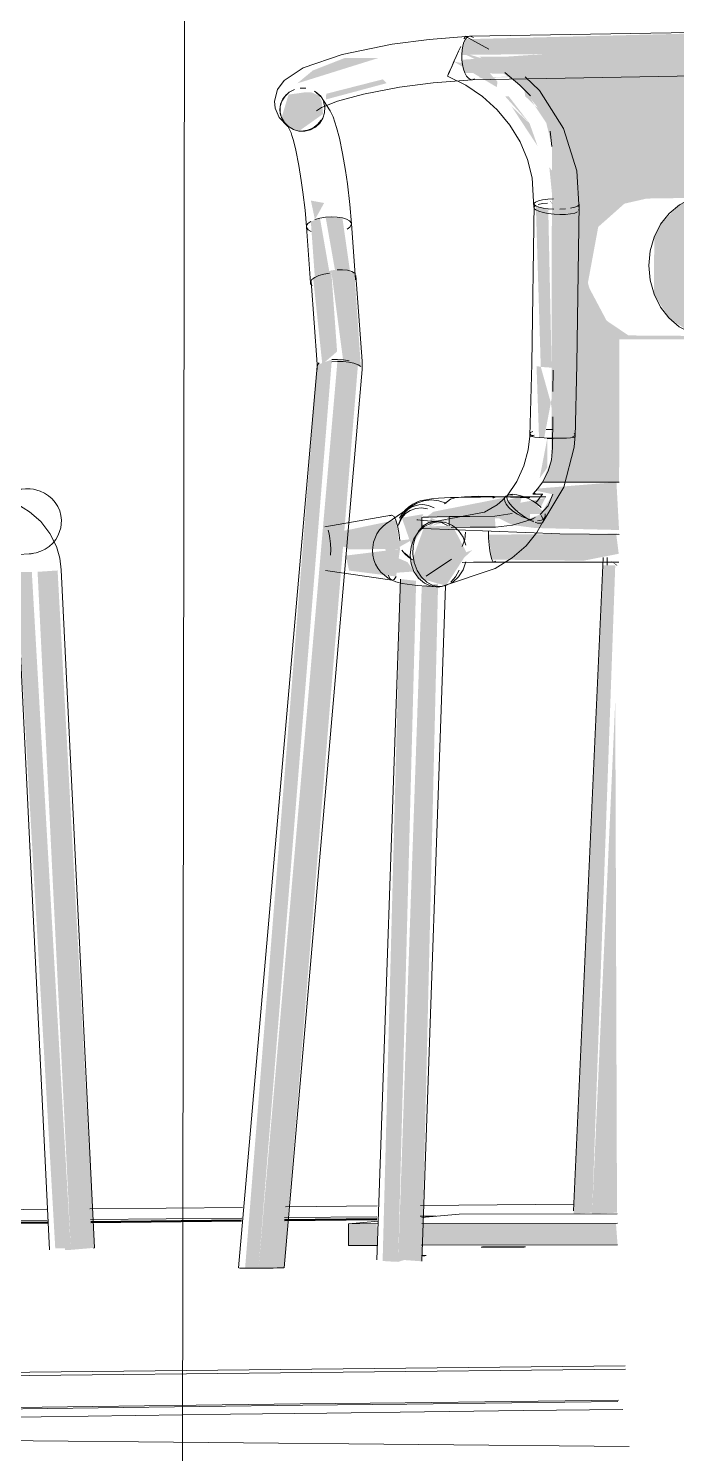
# Model space of a CAD drawing. Header units: inches. Extents: x 31213 to 31218, y -65 to 66.
# Drawn here: x 31215.92945 to 31215.93224, y -64.91006 to -64.90393 of the extents above; entities that cross this region are included whole.
import ezdxf

# ---------------------------------------------------------------- set-up
doc = ezdxf.new("R2010")
doc.units = ezdxf.units.IN
doc.header["$MEASUREMENT"] = 0
doc.linetypes.add('Dash 1_16_', pattern=[0.12499999999999999, 0.06249999999999999, -0.06249999999999999])
doc.linetypes.add('Hidden', pattern=[0.28125, 0.1875, -0.09374999999999999])
for name, color, linetype, lineweight in [('A-FLOR-CLRS', 90, 'Dash 1_16_', 9), ('A-FLOR-HRAL', 11, 'Continuous', 9), ('A-FLOR-OTLN', 90, 'Continuous', 9), ('A-GLAZ-CURT', 52, 'Continuous', 9), ('A-PROP-SBCK', 71, 'Hidden', 50), ('A-WALL-PATT', 111, 'Continuous', 13), ('I-FURN', 30, 'Continuous', 9), ('L-SITE-WALL', 31, 'Continuous', 13)]:
    doc.layers.add(name, color=color, linetype=linetype, lineweight=lineweight)

# ---------------------------------------------------------------- blocks, each defined once
blk = doc.blocks.new('FP_64-Looking South East')
at = {"layer": 'A-WALL-PATT', "lineweight": 9}
for p, q in [((-6208.630146568164, -64.90901281203074), (-6208.629944627706, -64.9090107816946)), ((-6208.629758794855, -64.90900891330658), (-6208.629101349829, -64.90900230326719)), ((-6208.628917290448, -64.90900045270982), (-6208.628522117773, -64.90899647959142)), ((-6208.628335577841, -64.90899460409429), (-6208.627675911011, -64.90898797171658))]:
    blk.add_line(p, q, dxfattribs=at)
blk = doc.blocks.new('FP_70-Looking South East')
at = {"layer": 'A-WALL-PATT', "lineweight": 9}
blk.add_line((-6208.629365772715, -64.91428649574162), (-6208.629227375474, -64.80991986206212), dxfattribs=at)

msp = doc.modelspace()

# ---------------------------------------------------------------- hatches: boundary and pattern name
at = {"layer": 'A-FLOR-HRAL'}
msp.add_hatch(color=256, dxfattribs=at).paths.add_polyline_path([(31215.93240757388, -64.90525146051279), (31215.9325109745, -64.9052131962961), (31215.93259185274, -64.90512942586311), (31215.93261924759, -64.90507475492464), (31215.93261957189, -64.90482834466135), (31215.93255582027, -64.90472606313482), (31215.93244544535, -64.90465840902962), (31215.93235374054, -64.90464873167306), (31215.93225036484, -64.904687035385), (31215.93216952854, -64.90477081088231), (31215.93214215228, -64.90482546931682), (31215.93214182765, -64.90507179032754), (31215.93220553913, -64.90517405679887), (31215.93229953587, -64.90523761193919), (31215.93235294715, -64.90525111392273)], flags=0)
at = {"layer": 'I-FURN', "lineweight": 5}
for points in [[(31215.93131383102, -64.90404155863276), (31215.93289098039, -64.90402584868637), (31215.93342545322, -64.9040193597294), (31215.93341971049, -64.90397217528572), (31215.93247069467, -64.9039453667476), (31215.93133012374, -64.9039740268835), (31215.93131522301, -64.90402124209382)], [(31215.93134282687, -64.90414237629041), (31215.93342286524, -64.90408128385172), (31215.933425537, -64.9040396695822), (31215.9318268361, -64.904026798725), (31215.9313144208, -64.90406256553013), (31215.93132731144, -64.90411915716264), (31215.93168648437, -64.90412687847129)], [(31215.93060605915, -64.9041642969018), (31215.93095700174, -64.9040544961698), (31215.93081108137, -64.90405462670951), (31215.93067292609, -64.90410879186078)], [(31215.9307299816, -64.9042332943719), (31215.93099029865, -64.90416341505203), (31215.93097488092, -64.9041466381428), (31215.93073069312, -64.9042090245428)], [(31215.93061354434, -64.90436955015089), (31215.93071717403, -64.90429580986698), (31215.93071119923, -64.90424043819691), (31215.93069867832, -64.90421621503606), (31215.93066847246, -64.90420342999923), (31215.93063734009, -64.90420302875962), (31215.93056866786, -64.90421248762233), (31215.9305385367, -64.90431168201775), (31215.93056791659, -64.90435044674533)], [(31215.93164051728, -64.90443441904172), (31215.93160605582, -64.90433682234087), (31215.93152817975, -64.90426310404398)], [(31215.93068222324, -64.90475065647506), (31215.93072181967, -64.90467901110101), (31215.93066483422, -64.90466873008731)], [(31215.93170080221, -64.90538783457899), (31215.9316863174, -64.90470398453907), (31215.93163296985, -64.90469182915912), (31215.93165402873, -64.9053842346517), (31215.93167619359, -64.90538650158055)], [(31215.93170527274, -64.9046826538923), (31215.93169077257, -64.90466679378464), (31215.93170225068, -64.90468147953742)], [(31215.9317261772, -64.90538814278638), (31215.93179004615, -64.90538306179643), (31215.93178253364, -64.90470137534052), (31215.93171092506, -64.90470555516265), (31215.93170080221, -64.90538783457899)], [(31215.93068175345, -64.90499948890606), (31215.93074537417, -64.90498159410511), (31215.93070392351, -64.90474458566307), (31215.93066463148, -64.90475837687407)], [(31215.93083555457, -64.90498939815437), (31215.93080022806, -64.90474286697525), (31215.93072823033, -64.90474024289742), (31215.93077067892, -64.90497993395938), (31215.9308173599, -64.90498397374024)], [(31215.9307135001, -64.90537361879338), (31215.93077755262, -64.9053185493294), (31215.93075227035, -64.90496906252747), (31215.93067428005, -64.90499930896983), (31215.93071266136, -64.90536126728688)], [(31215.93087966285, -64.90538330572451), (31215.93085229666, -64.9049806220895), (31215.93077742168, -64.90496642247614), (31215.93075227035, -64.90496906252747), (31215.93080423921, -64.90536117241729), (31215.93086758969, -64.90537525558335)], [(31215.9304182512, -64.90926388142586), (31215.93043951557, -64.90926387100194), (31215.93075499824, -64.90535260340708), (31215.93069289269, -64.90537603625928), (31215.93038169578, -64.90926374637075), (31215.93039865024, -64.90926383917558)], [(31215.93043951557, -64.90926387100194), (31215.93054831259, -64.90926266705833), (31215.9308675409, -64.90537308274514), (31215.9307796737, -64.90535218613083), (31215.93059149179, -64.90751620414233)], [(31215.93166870797, -64.90568987424531), (31215.93169747365, -64.90553897944248), (31215.93165402873, -64.9053842346517), (31215.93163581842, -64.90538118832536), (31215.93164652292, -64.90568844781811)], [(31215.93174308079, -64.90569161462896), (31215.93178246116, -64.90569034589333), (31215.93177237344, -64.90538567216069), (31215.9317261772, -64.90538814278638), (31215.93169747365, -64.90553897944248), (31215.93171869039, -64.90569151351575)], [(31215.93199096111, -64.90608677309021), (31215.93197974819, -64.90588069392243), (31215.93164166801, -64.90590812108313), (31215.93163339849, -64.9059173491195), (31215.93170661792, -64.90593296507612), (31215.93165209644, -64.90601973509042), (31215.93153186626, -64.90606542369018), (31215.93162909044, -64.90607808789632), (31215.9319796352, -64.90608650125908)], [(31215.93081716054, -64.90617015367539), (31215.93104832401, -64.90616813365943), (31215.93103089146, -64.90604372444997), (31215.93074321523, -64.9061034403272), (31215.93074922676, -64.90614637732924), (31215.93081788791, -64.90616180056837)], [(31215.93109535918, -64.90615690581822), (31215.93110747077, -64.90614075429065), (31215.9311513582, -64.90607187523744), (31215.93113886493, -64.90604573398807), (31215.93114802868, -64.90601849991238), (31215.9310561307, -64.90603403375744), (31215.93109706448, -64.90615208507992)], [(31215.93124593552, -64.90632625158105), (31215.93133614324, -64.90618761554359), (31215.93127470883, -64.90606790041315), (31215.93115248733, -64.90607182381805), (31215.93109596567, -64.90623171975348), (31215.93112777547, -64.90629369400747)], [(31215.93099517356, -64.9061883233126), (31215.9311078863, -64.90612469511004), (31215.93096934431, -64.90614070688225)], [(31215.93199075181, -64.9061017797161), (31215.93197946464, -64.90610013113893), (31215.93197944805, -64.90610130926042)], [(31215.9310315564, -64.9062869813821), (31215.93104832401, -64.90616813365943), (31215.93081482581, -64.90619692565039), (31215.93082921652, -64.90626139854386), (31215.93087942785, -64.90626774701171)], [(31215.93101551418, -64.906271781938), (31215.93110827014, -64.90626521762451), (31215.93108100168, -64.90622527694593), (31215.93099517356, -64.9061883233126), (31215.93096958261, -64.90622783669512)], [(31215.92963181387, -64.90918525233532), (31215.9297334812, -64.9091765253549), (31215.92957480527, -64.90626083675576), (31215.92948867437, -64.90626671185981), (31215.92954996498, -64.907516395757)], [(31215.93179514638, -64.90903082657142), (31215.93187517717, -64.90902515003796), (31215.93197463552, -64.9062387755189), (31215.93192126776, -64.9062391299151), (31215.93179540275, -64.90902515170336)], [(31215.93198478784, -64.90623912043391), (31215.93195472483, -64.90621915901026), (31215.93197966475, -64.90623897147312)], [(31215.92960704626, -64.9091862856582), (31215.92963181387, -64.90918525233532), (31215.92946390417, -64.90626774046783), (31215.92939757539, -64.90626724439062), (31215.92956473111, -64.90917845902584), (31215.92960660995, -64.90917861007142)], [(31215.93104041618, -64.90923692254448), (31215.93111780605, -64.9063052694443), (31215.93105122195, -64.90629806035685), (31215.93097353203, -64.90923320553182), (31215.93101554278, -64.90923594963307)], [(31215.93104041618, -64.90923692254448), (31215.93106601958, -64.90922905252386), (31215.93114257258, -64.9092346836399), (31215.93121226677, -64.90631736974011), (31215.93114198134, -64.90632630682737), (31215.93107972139, -64.90811052884254)], [(31215.9318749263, -64.90903070346445), (31215.93198211507, -64.9090251524658), (31215.93197465259, -64.90682308460254), (31215.93187517717, -64.90902515003796)]]:
    msp.add_hatch(color=256, dxfattribs=at).paths.add_polyline_path(points, flags=0)
h = msp.add_hatch(color=256, dxfattribs=at)
h.paths.add_polyline_path([(31215.9317364442, -64.90472859626334), (31215.93174498615, -64.90459492203813), (31215.9316908746, -64.90452516585016), (31215.93171111252, -64.90472737460102)], flags=0)
h.paths.add_polyline_path([(31215.9317607673, -64.90472812868813), (31215.931782424, -64.90472600379866), (31215.93175827359, -64.9045359047357)], flags=0)
h.paths.add_polyline_path([(31215.93174498615, -64.90459492203813), (31215.93175827359, -64.9045359047357), (31215.93170352258, -64.90443575175784)], flags=0)
h.paths.add_polyline_path([(31215.9317383836, -64.90442631944507), (31215.93168143366, -64.90429702219635), (31215.93162879876, -64.90426053408012)], flags=0)
h.paths.add_polyline_path([(31215.93147509555, -64.90410936760306), (31215.93146575375, -64.90407686176236), (31215.93130024881, -64.90402585884677)], flags=0)
h.paths.add_polyline_path([(31215.93146473249, -64.90418029996945), (31215.93146797616, -64.90415652055226), (31215.93140970723, -64.90409424791224), (31215.93128037019, -64.90407052598535)], flags=0)
h.paths.add_polyline_path([(31215.93160605582, -64.90433682234087), (31215.93151601272, -64.90421967931492), (31215.93150028787, -64.90421967925519)], flags=0)
h.paths.add_polyline_path([(31215.93168143366, -64.90429702219635), (31215.93169331139, -64.90428007457568), (31215.93162428967, -64.90421968061838)], flags=0)
h.paths.add_polyline_path([(31215.93162879876, -64.90426053408012), (31215.9315822319, -64.90418263705368), (31215.93158725906, -64.90421967993849)], flags=0)
h = msp.add_hatch(color=256, dxfattribs=at)
h.paths.add_polyline_path([(31215.9319913464, -64.90588071230714), (31215.93199219187, -64.90526604772074), (31215.93273642459, -64.90526405435645), (31215.93273639125, -64.90588007654145), (31215.9331859006, -64.90586795024039), (31215.93314412138, -64.90573071216069), (31215.93312933038, -64.90525743580413), (31215.9320313746, -64.90524918377723), (31215.93193737583, -64.90518557340049), (31215.93186334411, -64.90504610902244), (31215.93185687761, -64.9050228621886), (31215.93190140199, -64.90478199476068), (31215.93201406002, -64.90468192773174), (31215.93210968293, -64.9046599630788), (31215.93310496679, -64.90464548559119), (31215.93311709653, -64.90430415574059), (31215.93321502294, -64.90416831810394), (31215.93338209614, -64.90404547536407), (31215.93298211856, -64.90404463976623), (31215.93139066011, -64.90404987643551), (31215.93156410732, -64.90417158345679), (31215.93167098659, -64.90430638300613), (31215.93170227286, -64.90443556163105), (31215.93169991419, -64.90578392689261), (31215.93166147295, -64.90588018941187), (31215.93197974819, -64.90588069392243)], flags=0)
h.paths.add_polyline_path([(31215.93235112495, -64.90508620298958), (31215.93237148739, -64.90493598844472), (31215.93235445586, -64.90505003229336), (31215.93235145065, -64.90508266616172)], flags=0)
h = msp.add_hatch(color=256, dxfattribs=at)
h.paths.add_polyline_path([(31215.93170866523, -64.9058814634077), (31215.93175327417, -64.90579886380633), (31215.93173224912, -64.9056940543629), (31215.93171036665, -64.90586794320164)], flags=0)
h.paths.add_polyline_path([(31215.9316488361, -64.90586432354799), (31215.93168277989, -64.9058177224084), (31215.93168195779, -64.9056930255086)], flags=0)
h = msp.add_hatch(color=256, dxfattribs=at)
h.paths.add_polyline_path([(31215.93155228229, -64.90601875839023), (31215.93163865952, -64.90598290986028), (31215.93166413499, -64.90596800627144), (31215.93167183332, -64.90595042971108), (31215.9315647682, -64.90596944414331), (31215.9315571001, -64.90599969580884)], flags=0)
h.paths.add_polyline_path([(31215.93160755294, -64.90604329666007), (31215.9316070896, -64.90601826956997), (31215.93153190563, -64.9059976636375), (31215.93149753924, -64.9059620526626), (31215.93149746311, -64.90594775403686), (31215.93119181753, -64.90600811206662), (31215.9311594907, -64.90603306364137), (31215.93155903772, -64.9060381272187)], flags=0)
h = msp.add_hatch(color=256, dxfattribs=at)
h.paths.add_polyline_path([(31215.93145803413, -64.90607406889035), (31215.93145803088, -64.90604195009455), (31215.93145745893, -64.90606548144737)], flags=0)
h.paths.add_polyline_path([(31215.9316566624, -64.90598287480745), (31215.93167429786, -64.90594747406794), (31215.93156287577, -64.90597641660248), (31215.93159390253, -64.90598176066919), (31215.93163815589, -64.90598254627236), (31215.93165076132, -64.90598277004898)], flags=0)
h.paths.add_polyline_path([(31215.9315150393, -64.90598036065764), (31215.93150285542, -64.90596049906726), (31215.93149748362, -64.90598004900235)], flags=0)
h = msp.add_hatch(color=256, dxfattribs=at)
h.paths.add_polyline_path([(31215.9315532827, -64.90601871293792), (31215.93167321211, -64.90601764427221), (31215.93161879423, -64.90596093080077)], flags=0)
h.paths.add_polyline_path([(31215.9315532827, -64.90601871293792), (31215.93157353262, -64.90594039602014), (31215.93149886224, -64.90596199279315)], flags=0)
h = msp.add_hatch(color=256, dxfattribs=at)
h.paths.add_polyline_path([(31215.93114888456, -64.90604932360957), (31215.93112022721, -64.9060322667061), (31215.93114272077, -64.90604688177099)], flags=0)
h.paths.add_polyline_path([(31215.93117833314, -64.90607099760163), (31215.93120833592, -64.90604570729137), (31215.93118047141, -64.90603369571633), (31215.9311741382, -64.90606791015706)], flags=0)
h.paths.add_polyline_path([(31215.93118023444, -64.90607093667303), (31215.93125970446, -64.90604556828642), (31215.93122810037, -64.90604571161987), (31215.93118597296, -64.90606791250947)], flags=0)
h = msp.add_hatch(color=256, dxfattribs=at)
h.paths.add_polyline_path([(31215.93126040929, -64.90607621904714), (31215.93145927693, -64.90607401223258), (31215.93145613064, -64.9060270343364), (31215.93126047137, -64.90602923994626)], flags=0)
h.paths.add_polyline_path([(31215.93153186626, -64.90606542369018), (31215.93160802636, -64.90604327511195), (31215.93145613064, -64.9060270343364)], flags=0)
h = msp.add_hatch(color=256, dxfattribs=at)
h.paths.add_polyline_path([(31215.93183653318, -64.90621902691201), (31215.93198956822, -64.90618897938681), (31215.93197839715, -64.9061013573324), (31215.93142894765, -64.90610706518855), (31215.93144326645, -64.90621374468641), (31215.93162780582, -64.90621622335674)], flags=0)
h.paths.add_polyline_path([(31215.93276741986, -64.90621880182405), (31215.93362008957, -64.90619443658399), (31215.93361989152, -64.90616352338448), (31215.93273380902, -64.90618744426735), (31215.93273499842, -64.90621879496497)], flags=0)
h.paths.add_polyline_path([(31215.93198970482, -64.90610074736493), (31215.93197839729, -64.90609909601469), (31215.93197839722, -64.90610017996303)], flags=0)
h = msp.add_hatch(color=256, dxfattribs=at)
h.paths.add_polyline_path([(31215.9311223206, -64.90626051532769), (31215.93123601077, -64.90621622980606), (31215.93110983597, -64.90622681084005)], flags=0)
h.paths.add_polyline_path([(31215.93129303214, -64.90623459094698), (31215.93135928192, -64.90617349932849), (31215.93123601077, -64.90621622980606)], flags=0)
h = msp.add_hatch(color=256, dxfattribs=at)
h.paths.add_polyline_path([(31215.93082626422, -64.90916607309956), (31215.93095036822, -64.9091658825437), (31215.93094818072, -64.90907244470776), (31215.93082638787, -64.90907263029153)], flags=0)
h.paths.add_polyline_path([(31215.93114420057, -64.9091655849233), (31215.93198473567, -64.9091642943213), (31215.93197747447, -64.90907087630548), (31215.93114745946, -64.90907214105376)], flags=0)

# ---------------------------------------------------------------- linework, layer by layer
at = {"layer": 'A-FLOR-CLRS', "linetype": 'Continuous'}
for p, q in [((31215.93201746537, -64.90968473243416), (31215.90095992489, -64.91001503318391)), ((31215.91515447212, -64.9098640724343), (31215.93203459668, -64.91003245596028))]:
    msp.add_line(p, q, dxfattribs=at)
at = {"layer": 'A-FLOR-HRAL'}
for points in [[(31215.93264200893, -64.90495168795205, 0), (31215.93263637952, -64.90488867342009, 0), (31215.93261957187, -64.90482834466141, 0), (31215.9325923214, -64.90477333963672, 0), (31215.93255582025, -64.90472606313487, 0), (31215.93251166513, -64.9046885815328, 0), (31215.93246178712, -64.90466253245592, 0), (31215.93240836716, -64.9046490532928, 0), (31215.93235374055, -64.90464873167298, 0), (31215.93230029467, -64.90466158003971, 0), (31215.93225036485, -64.904687035385, 0), (31215.93220613218, -64.90472398411019, 0), (31215.93216952854, -64.90477081088218, 0), (31215.93214215229, -64.90482546931682, 0), (31215.93212519869, -64.9048855713858, 0), (31215.93211940793, -64.90494849164602, 0)], [(31215.93211940793, -64.90494849164602, 0), (31215.93212503275, -64.90501148175758, 0), (31215.93214182765, -64.90507179032745, 0), (31215.93216905943, -64.90512678288572, 0), (31215.93220553913, -64.90517405679896, 0), (31215.93224967381, -64.90521154613775, 0), (31215.93229953587, -64.90523761193913, 0), (31215.93235294715, -64.90525111392272, 0)]]:
    msp.add_polyline3d(points, dxfattribs=at)
at = {"layer": 'A-FLOR-OTLN'}
msp.add_line((31215.90095979472, -64.91002893992565), (31215.93201813287, -64.9096982807518), dxfattribs=at)
for points in [[(31215.92366603751, -64.90994598792624, 0), (31215.92403358875, -64.90993997388011, 0), (31215.92440661198, -64.90993399314122, 0), (31215.92478504986, -64.90992804646223, 0), (31215.92516884455, -64.9099221345895, 0), (31215.92555793764, -64.90991625826301, 0), (31215.92595227025, -64.90991041821587, 0), (31215.92635178296, -64.909904615175, 0), (31215.92675641589, -64.90989884986016, 0), (31215.92716610865, -64.90989312298477, 0), (31215.92758080039, -64.90988743525531, 0), (31215.92800042979, -64.90988178737152, 0), (31215.92842493508, -64.90987618002627, 0), (31215.92885425406, -64.90987061390554, 0), (31215.92928832406, -64.90986508968845, 0), (31215.92972708201, -64.90985960804709, 0), (31215.93017046442, -64.9098541696465, 0), (31215.9306184074, -64.9098487751446, 0), (31215.93107084666, -64.9098434251926, 0), (31215.9315277175, -64.9098381204342, 0), (31215.93198895488, -64.90983286150606, 0)], [(31215.92374676819, -64.90999747025867, 0), (31215.92406440218, -64.90999141103869, 0), (31215.92438792565, -64.90998537943996, 0), (31215.92471728409, -64.90997937628904, 0), (31215.92505242232, -64.9099734024062, 0), (31215.92539328452, -64.90996745860569, 0), (31215.92573981423, -64.9099615456949, 0), (31215.92609195436, -64.90995566447495, 0), (31215.9264496472, -64.9099498157405, 0), (31215.92681283446, -64.90994400027951, 0), (31215.92718145722, -64.90993821887302, 0), (31215.92755545602, -64.90993247229574, 0), (31215.92793477078, -64.90992676131525, 0), (31215.9283193409, -64.90992108669232, 0), (31215.92870910522, -64.90991544918082, 0), (31215.92910400202, -64.90990984952752, 0), (31215.9295039691, -64.9099042884723, 0), (31215.92990894369, -64.9098987667479, 0), (31215.93031886254, -64.9098932850797, 0), (31215.93073366191, -64.90988784418607, 0), (31215.93115327757, -64.90988244477812, 0), (31215.93157764481, -64.90987708755961, 0), (31215.93200669845, -64.90987177322677, 0)], [(31215.92376683135, -64.90995145673874, 0), (31215.9241288895, -64.90994544943531, 0), (31215.92449645131, -64.9099394748526, 0), (31215.92486945978, -64.90993353374954, 0), (31215.92524785735, -64.90992762687868, 0), (31215.92563158593, -64.90992175498607, 0), (31215.92602058691, -64.90991591881127, 0), (31215.92641480117, -64.90991011908713, 0), (31215.92681416906, -64.9099043565399, 0), (31215.92721863047, -64.90989863188918, 0), (31215.92762812477, -64.90989294584783, 0), (31215.92804259089, -64.90988729912178, 0), (31215.92846196729, -64.90988169241012, 0), (31215.92888619193, -64.90987612640534, 0), (31215.92931520239, -64.90987060179269, 0), (31215.92974893577, -64.90986511925061, 0), (31215.93018732875, -64.90985967945045, 0), (31215.93063031764, -64.90985428305653, 0), (31215.93107783826, -64.90984893072613, 0), (31215.93152982611, -64.90984362310937, 0), (31215.93198621626, -64.90983836084942, 0)]]:
    msp.add_polyline3d(points, dxfattribs=at)
at = {"layer": 'A-PROP-SBCK', "linetype": 'Continuous'}
for p, q in [((31215.92932892035, -64.90906950402855), (31215.92953121852, -64.90906746057948)), ((31215.92971726356, -64.90906558130614), (31215.93036672934, -64.90905902093914)), ((31215.93055084975, -64.90905716110692), (31215.93094880539, -64.9090531412877))]:
    msp.add_line(p, q, dxfattribs=at)
at = {"layer": 'I-FURN'}
for p, q in [((31215.93132387152, -64.90397289393607), (31215.93132786539, -64.90396397937802)), ((31215.93132786539, -64.90396397937802), (31215.93132934294, -64.90396072328996)), ((31215.93132941425, -64.90396071209226), (31215.93143034074, -64.90401731016773)), ((31215.93136396365, -64.90396740265042), (31215.93135518373, -64.90396211383771)), ((31215.93125402246, -64.9041300318228), (31215.93125254342, -64.9041332912516)), ((31215.93064356442, -64.9041845933369), (31215.93061839384, -64.90418426887967)), ((31215.93070653765, -64.90422117433884), (31215.93068919095, -64.90420369702282)), ((31215.93068922557, -64.90420437687929), (31215.93069307636, -64.90420947964144)), ((31215.93053375513, -64.90430179948511), (31215.93053096792, -64.90427785178763)), ((31215.93072446799, -64.90426610598999), (31215.93071856999, -64.90424246085625)), ((31215.93169382316, -64.90436959574781), (31215.93170227287, -64.90443556163106)), ((31215.93161490759, -64.90537134741155), (31215.93162511301, -64.90468297249612)), ((31215.9316251705, -64.90469598781651), (31215.93163118735, -64.90469015613182)), ((31215.93173630613, -64.90470563017807), (31215.93176073058, -64.90470420449718)), ((31215.93180931968, -64.9053742453014), (31215.93181956932, -64.90468424627348)), ((31215.93181756819, -64.90470526777338), (31215.93181812997, -64.90471163267586)), ((31215.93181883799, -64.90468678959289), (31215.93181848332, -64.9046810021108)), ((31215.93064561119, -64.90478157603384), (31215.93064663461, -64.90478583311618)), ((31215.93066281541, -64.90502286689673), (31215.9306457028, -64.90478186060115)), ((31215.93083940773, -64.90476815075561), (31215.93083838642, -64.90476389942121)), ((31215.93083945841, -64.90476786022545), (31215.93085663331, -64.90500952703896)), ((31215.93066377099, -64.90502717349884), (31215.9306707359, -64.90503575614966)), ((31215.93035386412, -64.90926314064903), (31215.93069157911, -64.90538092949761)), ((31215.93088518738, -64.90539604187808), (31215.93054911341, -64.90926251375967)), ((31215.93077888702, -64.90536090303934), (31215.93075421902, -64.90536300867797)), ((31215.93077967372, -64.90535218613071), (31215.93075499823, -64.90535260340714)), ((31215.93088510113, -64.90539608440065), (31215.93088478195, -64.90539165898625)), ((31215.93088485696, -64.90540134308667), (31215.93088555228, -64.90539220369403)), ((31215.93160724606, -64.90568188037727), (31215.9316149076, -64.90537134741147)), ((31215.93170709197, -64.90539911564439), (31215.93170668559, -64.90549033748368)), ((31215.93180160622, -64.90568668916373), (31215.93180931968, -64.90537424530145)), ((31215.93170606369, -64.90559929302627), (31215.93170511717, -64.90573242512822)), ((31215.93161958574, -64.90566212835373), (31215.93161043591, -64.90566681408434)), ((31215.93170256268, -64.90565372490256), (31215.9316774991, -64.90565390030574)), ((31215.93168195778, -64.90569302550864), (31215.93170718232, -64.90569423012917)), ((31215.93179016181, -64.90568582410992), (31215.93179930817, -64.90568113793543)), ((31215.93180047753, -64.90568562941662), (31215.93180091237, -64.90568745385394)), ((31215.93166147296, -64.90588018941182), (31215.93199130227, -64.90588075358535)), ((31215.93145307181, -64.90594462895648), (31215.93144769836, -64.90594951107448)), ((31215.93145408563, -64.90594450293992), (31215.93145307181, -64.90594462895648)), ((31215.93145836584, -64.90594681302399), (31215.93145409495, -64.90594450295107)), ((31215.93167597487, -64.90594424568279), (31215.93145416661, -64.90594449928079)), ((31215.93160747052, -64.9059487250072), (31215.93152409418, -64.90594502199797)), ((31215.93161933405, -64.90593304376743), (31215.93162529932, -64.90593265971818)), ((31215.93161933405, -64.90593304376743), (31215.93166296982, -64.9059330047199)), ((31215.93162529932, -64.90593265971818), (31215.9316293528, -64.90592853407657)), ((31215.93164360786, -64.90593264362505), (31215.93162529932, -64.90593265971818)), ((31215.93099408481, -64.90605617468482), (31215.93110084388, -64.90598335704186)), ((31215.93116593704, -64.90599582192814), (31215.93114093933, -64.90599196473224)), ((31215.93145613065, -64.90602703433629), (31215.93153094722, -64.90601546200801)), ((31215.93072521544, -64.90607340842658), (31215.93101099639, -64.90602215449083)), ((31215.93100490468, -64.90602548537441), (31215.93101374167, -64.9060221354341)), ((31215.93114267048, -64.90607940483508), (31215.93114273252, -64.9060324704767)), ((31215.93126041967, -64.90606835972146), (31215.93126047137, -64.90602923994622)), ((31215.93163053283, -64.90603346784073), (31215.93160802636, -64.90604327511194)), ((31215.93114245715, -64.90607941661489), (31215.93114260171, -64.90607949961282)), ((31215.92915830708, -64.90620840158162), (31215.92945305717, -64.90618920108598)), ((31215.93074935959, -64.90619484985723), (31215.93075006948, -64.9061707399489)), ((31215.93106976984, -64.9061864913816), (31215.93109310516, -64.90620848182292)), ((31215.9295905747, -64.90625803104948), (31215.92973369063, -64.90917629013688)), ((31215.93101472519, -64.9063030266085), (31215.93072770123, -64.90626067822348)), ((31215.93126941545, -64.90621172389983), (31215.93116140925, -64.90628588105791)), ((31215.9314528133, -64.90622520247801), (31215.93145383546, -64.90622507507383)), ((31215.93198955039, -64.90622456638178), (31215.93145289425, -64.90622519874967)), ((31215.93145383546, -64.90622507507383), (31215.93145909174, -64.90622027132144)), ((31215.93179544184, -64.90901669282032), (31215.93192091311, -64.90623938740258)), ((31215.93192318474, -64.90620537760141), (31215.93192091312, -64.90623938740269)), ((31215.93193994836, -64.90623837485681), (31215.93193954758, -64.90620567225803)), ((31215.92954063548, -64.90918583990921), (31215.92939749522, -64.9062674610875)), ((31215.93094888768, -64.90922884762047), (31215.93105113964, -64.90629833517198)), ((31215.93124427091, -64.90632630655081), (31215.93114278579, -64.90923439105795)), ((31215.93123039111, -64.9063283921377), (31215.93121665643, -64.90632977091333)), ((31215.93082626422, -64.90916607309951), (31215.93082638786, -64.90907263029152)), ((31215.9309558906, -64.90906146127563), (31215.93082638786, -64.90907263029152)), ((31215.93082638786, -64.90907263029152), (31215.93095602995, -64.9090724327474)), ((31215.93130290122, -64.90903153320451), (31215.93114239212, -64.90904537637675)), ((31215.93114280843, -64.90907214814084), (31215.93198485886, -64.90907086505344)), ((31215.93198287804, -64.90903050051303), (31215.93130290122, -64.90903153320451)), ((31215.9297334812, -64.9091765253549), (31215.92972883098, -64.90917776291441)), ((31215.93095250276, -64.90916587926625), (31215.93082626422, -64.90916607309951)), ((31215.93198473566, -64.9091642943214), (31215.93113954956, -64.90916559206474)), ((31215.93054831259, -64.90926266705824), (31215.93054853017, -64.90926243979015))]:
    msp.add_line(p, q, dxfattribs=at)
for points in [[(31215.93101392383, -64.90399551679717, 0), (31215.93117380136, -64.90397494775706, 0), (31215.93134862445, -64.90396118833377, 0)], [(31215.93135518373, -64.90396211383771, 0), (31215.93134632997, -64.90396147368884, 0), (31215.93133783599, -64.90396551018046, 0), (31215.93133012374, -64.90397402688343, 0), (31215.93132357828, -64.90398660247861, 0), (31215.93131852718, -64.90400260858357, 0), (31215.93131522301, -64.90402124209373, 0), (31215.93131383101, -64.90404155863273, 0)], [(31215.9313293482, -64.90396071509048, 0), (31215.93132820364, -64.90396334723526, 0), (31215.93132452528, -64.90397167207804, 0)], [(31215.93134896137, -64.90396117179777, 0), (31215.93247545561, -64.90394181028793, 0), (31215.93341103601, -64.90395933867326, 0)], [(31215.93054941466, -64.90415175564034, 0), (31215.93063090286, -64.90409711355979, 0), (31215.9307988316, -64.9040392682651, 0), (31215.93101392459, -64.90399551676705, 0)], [(31215.93128037019, -64.90407052598528, 0), (31215.93129028716, -64.90404823420369, 0), (31215.93130024882, -64.90402585884664, 0), (31215.93130957616, -64.90400492507607, 0)], [(31215.93131383101, -64.90404155863273, 0), (31215.93131442081, -64.90406256553004, 0), (31215.93131696458, -64.90408317867669, 0), (31215.93132133432, -64.90410236307602, 0), (31215.93132731145, -64.90411915716255, 0), (31215.93133459709, -64.90413272032332, 0), (31215.93134282687, -64.90414237629034, 0), (31215.9313515738, -64.90414764213013, 0)], [(31215.93125253807, -64.90413329962826, 0), (31215.9312536813, -64.90413067049235, 0), (31215.93125735868, -64.90412234782724, 0), (31215.93126332507, -64.90410889021449, 0), (31215.93127117388, -64.90409121470968, 0), (31215.93128037019, -64.90407052598528, 0)], [(31215.93128163947, -64.90406815135401, 0), (31215.93127231309, -64.9040890829469, 0), (31215.93126425608, -64.90410714772584, 0), (31215.93125801747, -64.90412111466449, 0), (31215.93125402246, -64.9041300318228, 0)], [(31215.9305493918, -64.90415175654636, 0), (31215.93052099286, -64.90419052230632, 0), (31215.93050851436, -64.90424112352993, 0)], [(31215.93104582504, -64.90418048468393, 0), (31215.93119086289, -64.90416180733784, 0), (31215.93135828664, -64.90414855923375, 0)], [(31215.93125260372, -64.90413329744551, 0), (31215.93133102249, -64.90417203699275, 0), (31215.93140289271, -64.90422082376537, 0), (31215.93146665388, -64.90427855461645, 0), (31215.93152095935, -64.90434392137128, 0), (31215.9315647094, -64.9044154579304, 0), (31215.93159706989, -64.90449159099617, 0), (31215.93161747666, -64.90457068966589, 0), (31215.93162467642, -64.90469820961528, 0)], [(31215.9313515738, -64.90414764213013, 0), (31215.93136044567, -64.9041482771799, 0), (31215.93136897038, -64.90414423013775, 0)], [(31215.93135793487, -64.90414857646225, 0), (31215.93248171373, -64.90412944534226, 0), (31215.9334017365, -64.90414673024401, 0)], [(31215.93149966362, -64.90411737756888, 0), (31215.93156410731, -64.90417158345679, 0), (31215.93160948169, -64.9042184546564, 0)], [(31215.93158626573, -64.90413598556869, 0), (31215.93164850949, -64.90419465020352, 0), (31215.93175232335, -64.90435894838087, 0), (31215.93180957786, -64.9045408563793, 0), (31215.93181875869, -64.9047094089952, 0)], [(31215.93053096792, -64.90427785178763, 0), (31215.93053469366, -64.90425383203304, 0), (31215.93054467836, -64.90423137714461, 0), (31215.93056024154, -64.90421201736781, 0)], [(31215.93059391554, -64.9041902687183, 0), (31215.93057179766, -64.90420218403729, 0), (31215.93055354754, -64.90421920288318, 0), (31215.93054040895, -64.9042401654832, 0), (31215.93053327731, -64.90426364327267, 0), (31215.93053263871, -64.90428803624924, 0)], [(31215.93067976354, -64.9041971518886, 0), (31215.9307066406, -64.90421835302458, 0), (31215.9307484302, -64.90428176727761, 0), (31215.93075997272, -64.90430793568552, 0)], [(31215.93068885936, -64.90428270034452, 0), (31215.93071080678, -64.90426815965088, 0), (31215.93077886713, -64.90424063582749, 0), (31215.93089052781, -64.90421030665752, 0), (31215.93104582416, -64.90418048471932, 0)], [(31215.93056486923, -64.90434920796534, 0), (31215.9305289486, -64.9043105234463, 0), (31215.93051166401, -64.90427059925898, 0), (31215.93050851436, -64.90424112352993, 0)], [(31215.93053263871, -64.90428803624924, 0), (31215.9305385367, -64.90431168201768, 0), (31215.93055056933, -64.9043329690948, 0), (31215.93056791658, -64.90435044674538, 0), (31215.93058939621, -64.90436292386305, 0), (31215.93061354435, -64.90436955015096, 0), (31215.93063871528, -64.90436987406832, 0)], [(31215.93063871528, -64.90436987406832, 0), (31215.93066319361, -64.90436387359478, 0), (31215.93068531118, -64.90435195771619, 0), (31215.93070356075, -64.90433493853568, 0), (31215.9307166987, -64.90431397591587, 0), (31215.93072382974, -64.90429049842668, 0), (31215.93072446799, -64.90426610598999, 0)], [(31215.93056351147, -64.90434562186663, 0), (31215.93056846338, -64.90435352211554, 0), (31215.93057941417, -64.90437756948697, 0)], [(31215.93070839654, -64.90432220727342, 0), (31215.93069283384, -64.90434156753184, 0), (31215.93067275301, -64.90435651356084, 0), (31215.9306495225, -64.90436602674825, 0), (31215.93062472546, -64.9043694587212, 0)], [(31215.93075995873, -64.90430793624705, 0), (31215.93077557546, -64.90435431734382, 0), (31215.93078741748, -64.90440071579147, 0), (31215.93080101093, -64.90446627541714, 0), (31215.93081344851, -64.90453932268551, 0), (31215.93082175462, -64.90459702222883, 0), (31215.9308322322, -64.90468562338006, 0), (31215.93083947858, -64.90476814818754, 0)], [(31215.93057945707, -64.90437756775766, 0), (31215.93058320591, -64.90438800374669, 0), (31215.93058975268, -64.90440985637673, 0), (31215.93059999118, -64.90445167182085, 0), (31215.93061313216, -64.90451813603978, 0), (31215.93062354873, -64.90458219953913, 0), (31215.93063058041, -64.90463281674795, 0), (31215.93063949385, -64.90471021625122, 0), (31215.93064568246, -64.90478157269807, 0)], [(31215.93170824687, -64.90466159384256, 0), (31215.93168382502, -64.90466301889496, 0), (31215.9316620228, -64.90466584720212, 0), (31215.93164432588, -64.90466988610474, 0), (31215.93163194041, -64.90467486044227, 0), (31215.93162571071, -64.90468043128291, 0)], [(31215.93171111252, -64.90472737460094, 0), (31215.93168649893, -64.90472454694344, 0), (31215.93166428119, -64.90472030602929, 0), (31215.93164597367, -64.90471494094793, 0), (31215.93163282416, -64.90470881741787, 0), (31215.93162572867, -64.90470235283757, 0), (31215.9316251705, -64.90469598781651, 0)], [(31215.93162571071, -64.90468043128291, 0), (31215.93162606172, -64.90468621900429, 0), (31215.93163296986, -64.90469182915908, 0), (31215.93164596462, -64.90469687936152, 0), (31215.9316641605, -64.90470102536402, 0), (31215.9316863174, -64.90470398453894, 0), (31215.93171092506, -64.90470555516258, 0)], [(31215.93164336879, -64.90468525516528, 0), (31215.93166088439, -64.9046816188312, 0), (31215.93168254035, -64.90467949484272, 0)], [(31215.93181211688, -64.90471746474368, 0), (31215.93179993833, -64.90472236649265, 0), (31215.931782424, -64.90472600379863, 0), (31215.93176076731, -64.90472812868803, 0), (31215.9317364442, -64.90472859626325, 0), (31215.93171111252, -64.90472737460094, 0)], [(31215.93178253363, -64.90470137534054, 0), (31215.9318002294, -64.9046973355953, 0), (31215.93181261205, -64.90469236064754, 0), (31215.93181883799, -64.90468678959289, 0)], [(31215.93066463149, -64.90475837687399, 0), (31215.93065234817, -64.90476722097947, 0), (31215.93064620989, -64.90477658581399, 0), (31215.9306456107, -64.90478156914102, 0)], [(31215.93064663461, -64.90478583311618, 0), (31215.93065359305, -64.90479433270868, 0), (31215.93066661068, -64.90480150543264, 0)], [(31215.93072825418, -64.90474057869692, 0), (31215.93070392351, -64.90474458566301, 0), (31215.9306822229, -64.90475065633606, 0)], [(31215.93083838642, -64.90476389942121, 0), (31215.93083143152, -64.90475539929307, 0), (31215.93081841653, -64.90474822548109, 0), (31215.93080022806, -64.90474286697516, 0), (31215.93077810546, -64.90473968910092, 0), (31215.9307535564, -64.90473890857707, 0), (31215.93072825418, -64.90474057869692, 0)], [(31215.9308203826, -64.90479135344273, 0), (31215.9308326668, -64.90478251058528, 0), (31215.93083880762, -64.90477314656349, 0), (31215.93083940821, -64.90476815763903, 0)], [(31215.93077742168, -64.90496642247612, 0), (31215.93080154284, -64.90496633897034, 0), (31215.9308229898, -64.90496881761774, 0), (31215.93084030094, -64.90497368937234, 0), (31215.93085229667, -64.90498062208937, 0)], [(31215.93074537417, -64.90498159410502, 0), (31215.93072104258, -64.90498561295391, 0), (31215.93069934265, -64.90499171657454, 0), (31215.93068175346, -64.90499948890599, 0), (31215.93066947379, -64.90500840014111, 0), (31215.9306633404, -64.90501784286813, 0), (31215.93066377099, -64.90502717349884, 0)], [(31215.93066613777, -64.905016866945, 0), (31215.93069186463, -64.90537327369871, 0), (31215.93069185297, -64.90539559428055, 0)], [(31215.93085862529, -64.90499099015292, 0), (31215.93088607719, -64.9053593632324, 0), (31215.93088614238, -64.90539589631898, 0)], [(31215.93070044517, -64.90536759645117, 0), (31215.93069289269, -64.90537603625927, 0), (31215.93069184333, -64.90538532462077, 0)], [(31215.93087966286, -64.90538330572448, 0), (31215.93086758969, -64.90537525558335, 0), (31215.93085015526, -64.90536860195941, 0), (31215.93082854756, -64.90536379840964, 0), (31215.93080423922, -64.90536117241719, 0), (31215.93077888702, -64.90536090303934, 0)], [(31215.9308290687, -64.90535863433905, 0), (31215.93080493788, -64.90535424319218, 0), (31215.93077967372, -64.90535218613071, 0)], [(31215.9315097371, -64.9059393817522, 0), (31215.93155074745, -64.90587836411518, 0), (31215.93158129362, -64.90581116178605, 0), (31215.93160020885, -64.90574117105616, 0), (31215.93160776377, -64.90567138101427, 0)], [(31215.93161043591, -64.90566681408434, 0), (31215.93160772156, -64.90567198808704, 0), (31215.93161162803, -64.90567729776663, 0), (31215.93162188943, -64.90568238124106, 0)], [(31215.93160780978, -64.9056811205165, 0), (31215.93161395852, -64.90567951196455, 0), (31215.93162626771, -64.90567822889399, 0)], [(31215.93169332308, -64.90569091990292, 0), (31215.93166870797, -64.90568987424523, 0), (31215.93164652292, -64.90568844781805, 0), (31215.9316282801, -64.90568673785603, 0), (31215.93161522284, -64.90568486092002, 0), (31215.93160824088, -64.90568294494531, 0), (31215.93160780978, -64.9056811205165, 0)], [(31215.93166359881, -64.90605356553083, 0), (31215.93175336553, -64.90590204645055, 0), (31215.93179808466, -64.90573077742327, 0), (31215.93180211151, -64.90567656808184, 0)], [(31215.93180091237, -64.90568745385394, 0), (31215.93179476746, -64.90568906256158, 0), (31215.93178246116, -64.90569034589322, 0), (31215.93176483183, -64.90569121636608, 0), (31215.93174308079, -64.9056916146289, 0), (31215.93171869039, -64.90569151351563, 0), (31215.93169332308, -64.90569091990292, 0)], [(31215.93179930817, -64.90568113793543, 0), (31215.93180201868, -64.90567596388614, 0), (31215.93179810899, -64.90567065456966, 0)], [(31215.93170511717, -64.90573242512822, 0), (31215.93169991419, -64.90578392689251, 0), (31215.93168522511, -64.90583373524002, 0), (31215.93166147296, -64.90588018941182, 0)], [(31215.93166147296, -64.90588018941182, 0), (31215.93164166801, -64.90590812108306, 0), (31215.93161933405, -64.90593304376743, 0)], [(31215.92959130151, -64.906044358649, 0), (31215.92958907628, -64.90602419757978, 0), (31215.92958384891, -64.90600456873352, 0), (31215.92957572953, -64.90598588516, 0), (31215.92956488929, -64.90596854001475, 0), (31215.92955155677, -64.90595289828316, 0), (31215.92953601344, -64.90593928909445, 0), (31215.92951858813, -64.90592799878898, 0), (31215.92950029919, -64.90591951122704, 0), (31215.92947096005, -64.90591159802037, 0), (31215.92945622571, -64.90590993985344, 0), (31215.92945259243, -64.90590975445647, 0), (31215.92944989382, -64.90590967228806, 0), (31215.92944776598, -64.90590963982706, 0), (31215.92944441329, -64.90590964104689, 0), (31215.92943601261, -64.905909794243, 0), (31215.92942059568, -64.90591020630079, 0), (31215.9293966613, -64.90591092685322, 0), (31215.92937443871, -64.90591163155523, 0), (31215.92932724125, -64.90591318601186, 0), (31215.92928703426, -64.90591454968082, 0), (31215.92925513913, -64.90591565065972, 0), (31215.9292056697, -64.90591738736381, 0), (31215.92915843591, -64.90591907732382, 0)], [(31215.92933844454, -64.90595171104407, 0), (31215.9293992568, -64.9059744506771, 0), (31215.92945458143, -64.90600776287795, 0), (31215.92950246487, -64.90605047668305, 0), (31215.92954121516, -64.90610108698411, 0), (31215.92956946324, -64.90615780774839, 0), (31215.9295842274, -64.90620819443177, 0), (31215.92959057468, -64.90625803105011, 0)], [(31215.93145417644, -64.90594449926246, 0), (31215.93139444003, -64.90594467904909, 0), (31215.9313429801, -64.90594532972756, 0), (31215.93130040372, -64.90594625246668, 0), (31215.93126612329, -64.90594730921731, 0), (31215.93121457781, -64.905949699376, 0), (31215.93118396218, -64.9059520124969, 0), (31215.93113435601, -64.90596117809147, 0), (31215.93112352396, -64.90596506603757, 0), (31215.93110337771, -64.90597488682326, 0), (31215.93108574597, -64.9059869215299, 0), (31215.93107028778, -64.90600112515735, 0), (31215.93105717224, -64.90601726162849, 0), (31215.93104662736, -64.90603501666531, 0)], [(31215.93119794161, -64.90604949853996, 0), (31215.9314116774, -64.90601043944181, 0), (31215.93146583044, -64.90597899307859, 0), (31215.93148925968, -64.90595807378631, 0), (31215.93150197244, -64.90594352102174, 0)], [(31215.93152409418, -64.90594502199797, 0), (31215.93145287051, -64.90594205729754, 0), (31215.93138429779, -64.90594164105364, 0), (31215.93132610993, -64.90594378109108, 0), (31215.93128492492, -64.9059481761697, 0), (31215.93126533125, -64.90595427500847, 0)], [(31215.93153161981, -64.90593310091229, 0), (31215.93151555425, -64.90593519462321, 0), (31215.93150429073, -64.90594100773903, 0), (31215.93149859216, -64.90595014612975, 0), (31215.93149886224, -64.9059619927931, 0), (31215.93150506842, -64.90597573269933, 0), (31215.93151679098, -64.90599043486068, 0)], [(31215.93156367898, -64.90601554913918, 0), (31215.93154488229, -64.9059997803169, 0), (31215.93152892898, -64.90598378636192, 0), (31215.93151690643, -64.90596865746882, 0), (31215.93150963401, -64.90595542480901, 0), (31215.93150760717, -64.90594499021421, 0), (31215.9315109638, -64.90593806470565, 0)], [(31215.9315109638, -64.90593806470565, 0), (31215.93151947483, -64.90593512006032, 0), (31215.93153255996, -64.90593635670922, 0)], [(31215.93165528146, -64.9059892046676, 0), (31215.93163883365, -64.90597454641313, 0), (31215.93161879422, -64.90596093080083, 0), (31215.93159652121, -64.90594928010505, 0), (31215.93157353262, -64.9059403960201, 0), (31215.93155139887, -64.90593487815318, 0), (31215.93153161981, -64.90593310091229, 0)], [(31215.93162990094, -64.9059702790918, 0), (31215.9316384481, -64.90596281689083, 0), (31215.93166191885, -64.90593262741955, 0)], [(31215.93170661792, -64.90593296507609, 0), (31215.93168540371, -64.90598285544004, 0), (31215.93165209645, -64.9060197350904, 0)], [(31215.93118339952, -64.90595750492389, 0), (31215.93115102985, -64.90596126332254, 0), (31215.93112019782, -64.90597180597231, 0), (31215.93109246398, -64.90598866949463, 0), (31215.93106926215, -64.90601104548503, 0), (31215.93105179867, -64.90603782205288, 0), (31215.93104098071, -64.90606765008437, 0)], [(31215.93114093933, -64.90599196473224, 0), (31215.93111581222, -64.90599420913966, 0), (31215.93109226822, -64.90600240225096, 0), (31215.93107191192, -64.90601598570994, 0), (31215.93105613071, -64.90603403375734, 0), (31215.93104600007, -64.90605531633847, 0), (31215.9310441874, -64.90606209383131, 0)], [(31215.93114703192, -64.9059775265851, 0), (31215.93112973559, -64.90597845093158, 0), (31215.93111287941, -64.90598230101924, 0), (31215.93109698944, -64.90598894847491, 0), (31215.93108256316, -64.90599816983656, 0), (31215.93107005537, -64.90600963512786, 0), (31215.93105986436, -64.90602285522354, 0), (31215.93105370558, -64.9060339092119, 0), (31215.93104980061, -64.90604316981704, 0), (31215.93104611813, -64.90605486074152, 0), (31215.93104433797, -64.90606215652724, 0)], [(31215.93119505887, -64.90599151106701, 0), (31215.93117130415, -64.9059812942207, 0), (31215.93114703192, -64.9059775265851, 0)], [(31215.93124700595, -64.9059707507413, 0), (31215.93121610361, -64.90596072958732, 0), (31215.93118339952, -64.90595750492389, 0)], [(31215.93126569035, -64.90595429456988, 0), (31215.93125298062, -64.90596459596021, 0), (31215.9312402623, -64.90597413985628, 0)], [(31215.93151679098, -64.90599043486068, 0), (31215.93153324039, -64.90600509527596, 0), (31215.9315532827, -64.90601871293785, 0), (31215.93157555913, -64.90603036502402, 0), (31215.93159855071, -64.90603924946585, 0), (31215.93162068626, -64.90604476656216, 0)], [(31215.92945291146, -64.90618920773849, 0), (31215.9294571499, -64.90618892042399, 0), (31215.92946091348, -64.90618858311959, 0), (31215.92946394202, -64.90618824562898, 0), (31215.92946671096, -64.90618788350429, 0), (31215.92947215912, -64.90618701837754, 0), (31215.9294826351, -64.90618476987561, 0), (31215.92950265263, -64.90617818666969, 0), (31215.92952139141, -64.9061689208659, 0), (31215.92953855011, -64.90615714510291, 0), (31215.9295537718, -64.90614310468357, 0), (31215.92956673573, -64.90612709452985, 0), (31215.92957716849, -64.90610945139527, 0), (31215.92958844949, -64.90607701995502, 0), (31215.92959130151, -64.906044358649, 0)], [(31215.93099325181, -64.90605621256118, 0), (31215.93097545549, -64.90607028896295, 0), (31215.93096066107, -64.90608607866957, 0), (31215.93094863117, -64.90610346102042, 0), (31215.93093387257, -64.90613891149088, 0), (31215.93092937419, -64.90617415643484, 0)], [(31215.93101374167, -64.9060221354341, 0), (31215.9310226053, -64.90602835620308, 0), (31215.93103089146, -64.90604372444996, 0), (31215.93103803537, -64.90606719334131, 0), (31215.93104354996, -64.90609716365081, 0), (31215.93104705926, -64.90613159270598, 0)], [(31215.93121354938, -64.90605103688637, 0), (31215.93118192846, -64.90605683990215, 0), (31215.93115248733, -64.90607182381794, 0), (31215.93112723273, -64.90609496792382, 0), (31215.93110788629, -64.90612469510994, 0), (31215.93109576696, -64.9061589793118, 0), (31215.93109170102, -64.90619548363775, 0)], [(31215.93110403016, -64.90619056712598, 0), (31215.93110531584, -64.90615425916684, 0), (31215.93111358895, -64.90612036660387, 0), (31215.9311282877, -64.90609118622592, 0), (31215.93114842154, -64.9060687259539, 0), (31215.93117260268, -64.90605450221368, 0), (31215.93119919249, -64.9060494793443, 0)], [(31215.93112124672, -64.90604228574391, 0), (31215.93112437395, -64.90604272270085, 0), (31215.93114832062, -64.90604566023264, 0), (31215.9312231155, -64.90605114548605, 0)], [(31215.93114266375, -64.90603256665077, 0), (31215.93114850429, -64.90603189682511, 0), (31215.93117033329, -64.90603108546753, 0), (31215.93120783536, -64.90603017954214, 0), (31215.93126047137, -64.90602923994622, 0)], [(31215.93119919249, -64.9060494793443, 0), (31215.93122637684, -64.90605402134364, 0), (31215.93125229857, -64.90606779562408, 0)], [(31215.93133188024, -64.90615138546066, 0), (31215.93131957986, -64.90611789178269, 0), (31215.93130007994, -64.90608941662961, 0), (31215.93127470883, -64.90606790041309, 0), (31215.931245195, -64.9060548096338, 0), (31215.93121354938, -64.90605103688637, 0)], [(31215.93123050229, -64.90632838698637, 0), (31215.93145738024, -64.906253090069, 0), (31215.93153138969, -64.90620716794768, 0), (31215.93159105109, -64.90615497935353, 0), (31215.9316372504, -64.906097601802, 0), (31215.93166409359, -64.90604793247633, 0)], [(31215.93126047137, -64.90602923994622, 0), (31215.93134932036, -64.90602815966207, 0), (31215.93145613065, -64.90602703433629, 0)], [(31215.93145927694, -64.90607401223254, 0), (31215.93135062712, -64.90607513812415, 0), (31215.93126850993, -64.90607611800473, 0)], [(31215.93160802636, -64.90604327511194, 0), (31215.93153186626, -64.90606542369022, 0), (31215.93145927694, -64.90607401223254, 0)], [(31215.9316238791, -64.90605126670523, 0), (31215.93160457104, -64.90604220059171, 0), (31215.93158403781, -64.90603001796809, 0), (31215.93156367898, -64.90601554913918, 0)], [(31215.93166223744, -64.90605488577026, 0), (31215.93165372931, -64.90605783283222, 0), (31215.93164064606, -64.90605659851603, 0), (31215.93162952735, -64.90605338017315, 0)], [(31215.93164046542, -64.90604654211097, 0), (31215.93165652937, -64.90604444623911, 0), (31215.93166779001, -64.90603863107359, 0), (31215.93167348519, -64.90602949129273, 0), (31215.9316732121, -64.90601764427215, 0)], [(31215.93165628783, -64.9060242908418, 0), (31215.93166356153, -64.9060375230216, 0), (31215.93166559092, -64.90604795840895, 0), (31215.93166223744, -64.90605488577026, 0)], [(31215.93075006948, -64.9061707399489, 0), (31215.93074922676, -64.90614637732916, 0), (31215.9307468889, -64.90612342259584, 0), (31215.93074321524, -64.90610344032706, 0), (31215.93073845625, -64.90608779239035, 0)], [(31215.93199137824, -64.90610597534184, 0), (31215.93173647393, -64.90610379344604, 0), (31215.93114456437, -64.90607962367788, 0)], [(31215.93131609043, -64.9061575295213, 0), (31215.93132700278, -64.90612765335736, 0), (31215.93133065984, -64.90609619744073, 0)], [(31215.93142855664, -64.90609081577047, 0), (31215.93142930345, -64.90612185104312, 0), (31215.93143131801, -64.90615103159844, 0), (31215.9314344544, -64.90617688680078, 0), (31215.93143851397, -64.90619814646082, 0), (31215.93144326645, -64.90621374468633, 0), (31215.93144846097, -64.9062228797759, 0), (31215.93145280358, -64.9062252024663, 0)], [(31215.93092937419, -64.90617415643484, 0), (31215.93093096591, -64.90619458410075, 0), (31215.93093558259, -64.90621454731603, 0), (31215.93094311484, -64.90623363339554, 0), (31215.93095338475, -64.90625144499316, 0), (31215.9309661377, -64.90626760803922, 0), (31215.93098102227, -64.90628178082821, 0), (31215.93099755437, -64.90629367643962, 0), (31215.93101513079, -64.90630314163705, 0), (31215.93103081303, -64.90630946127145, 0), (31215.93105723222, -64.90631676676495, 0), (31215.9311223788, -64.90632591185866, 0), (31215.93120499492, -64.90633193749794, 0)], [(31215.93105627254, -64.9061734923662, 0), (31215.93106915131, -64.90618962945868, 0), (31215.93108430914, -64.90620380142514, 0), (31215.9311014061, -64.90621571335318, 0)], [(31215.93109170102, -64.90619548363775, 0), (31215.93109596568, -64.90623171975331, 0), (31215.93110827014, -64.90626521762445, 0), (31215.93112777547, -64.90629369400752, 0), (31215.93115315188, -64.90631520816116, 0), (31215.93118266946, -64.90632829413775, 0), (31215.93121431627, -64.90633206062952, 0)], [(31215.93121665643, -64.90632977091333, 0), (31215.93118947082, -64.90632523592512, 0), (31215.93116354531, -64.90631146658875, 0), (31215.93114063687, -64.90628939650769, 0), (31215.9311223206, -64.90626051532762, 0), (31215.93110983597, -64.90622681084001, 0), (31215.93110403016, -64.90619056712598, 0)], [(31215.93121431627, -64.90633206062952, 0), (31215.93124593553, -64.90632625158102, 0), (31215.93127537258, -64.90631126347208, 0), (31215.93130062176, -64.9062881181363, 0), (31215.93131996291, -64.90625839301298, 0), (31215.9313320785, -64.90622411361377, 0)], [(31215.93130224385, -64.90625887029509, 0), (31215.93128755034, -64.90628804911859, 0), (31215.93126742183, -64.90631051164671, 0)], [(31215.93145288667, -64.90622519869925, 0), (31215.93142222965, -64.90622521800526, 0), (31215.93136405043, -64.90622572624255, 0), (31215.93131590034, -64.90622664417405, 0)], [(31215.93101450954, -64.90630300996885, 0), (31215.93100564643, -64.90629678215416, 0), (31215.93099736156, -64.90628140903286, 0)], [(31215.93103155641, -64.90628698138191, 0), (31215.93102334697, -64.90629966735771, 0), (31215.93101450954, -64.90630300996885, 0)], [(31215.93148204236, -64.90917393960619, 0), (31215.9314575723, -64.90917394567252, 0), (31215.93143550481, -64.90917388713, 0), (31215.93141734407, -64.90917376796978, 0), (31215.9314043278, -64.90917359631571, 0), (31215.93139734297, -64.90917338386953, 0), (31215.93139686532, -64.90917314511255, 0), (31215.93140292702, -64.90917289631768, 0), (31215.9314151146, -64.90917265444008, 0), (31215.93143259723, -64.90917243596154, 0), (31215.93145418335, -64.90917225576791, 0), (31215.93147840201, -64.90917212613503, 0), (31215.931503603, -64.90917205589405, 0)], [(31215.931503603, -64.90917205589405, 0), (31215.93152806929, -64.90917204982946, 0), (31215.93155013391, -64.90917210835458, 0), (31215.93156829349, -64.90917222748256, 0), (31215.93158131059, -64.90917239909838, 0), (31215.93158829805, -64.9091726115105, 0), (31215.9315887794, -64.90917285024673, 0), (31215.93158272149, -64.90917309903973, 0), (31215.93157053676, -64.90917334093493, 0), (31215.93155305531, -64.90917355944558, 0), (31215.93153146834, -64.9091737396775, 0), (31215.93150724706, -64.90917386934444, 0), (31215.93148204236, -64.90917393960619, 0)], [(31215.9303543031, -64.90926322234799, 0), (31215.93035895202, -64.90926343002255, 0), (31215.93036823808, -64.90926360766701, 0), (31215.93038169577, -64.90926374637067, 0), (31215.93039865024, -64.90926383917554, 0), (31215.93041825121, -64.90926388142582, 0), (31215.93043951557, -64.90926387100188, 0)], [(31215.93043951557, -64.90926387100188, 0), (31215.93046137677, -64.9092638084267, 0), (31215.93048273835, -64.90926369683956, 0), (31215.93050252892, -64.9092635418383, 0), (31215.930519756, -64.90926335119846, 0), (31215.93053355577, -64.90926313448206, 0), (31215.93054323637, -64.90926290255842, 0), (31215.93054831259, -64.90926266705824, 0)], [(31215.93114104826, -64.90920957280115, 0), (31215.93115409895, -64.90920974546214, 0), (31215.93116110024, -64.90920995916795, 0), (31215.93116157474, -64.90921019935821, 0), (31215.93115548972, -64.90921044966657, 0), (31215.9311432595, -64.909210693035, 0)]]:
    msp.add_polyline3d(points, dxfattribs=at)
at = {"layer": 'L-SITE-WALL'}
for p, q in [((31215.92932793604, -64.90905892964608), (31215.92953016769, -64.90905688864422)), ((31215.92971617337, -64.90905501140121), (31215.93036713186, -64.9090484416702)), ((31215.93055124117, -64.90904658356624), (31215.93094867722, -64.90904257248408)), ((31215.9311353497, -64.9090406885116), (31215.93120198872, -64.90904001596415))]:
    msp.add_line(p, q, dxfattribs=at)

# ---------------------------------------------------------------- block references
at = {"layer": 'A-GLAZ-CURT'}
msp.add_blockref('FP_70-Looking South East', (37424.55947253409, 0), dxfattribs=at)
at = {"layer": 'L-SITE-WALL', "lineweight": 9}
msp.add_blockref('FP_64-Looking South East', (37424.55947253409, 0), dxfattribs=at)

doc.saveas('drawing.dxf')
